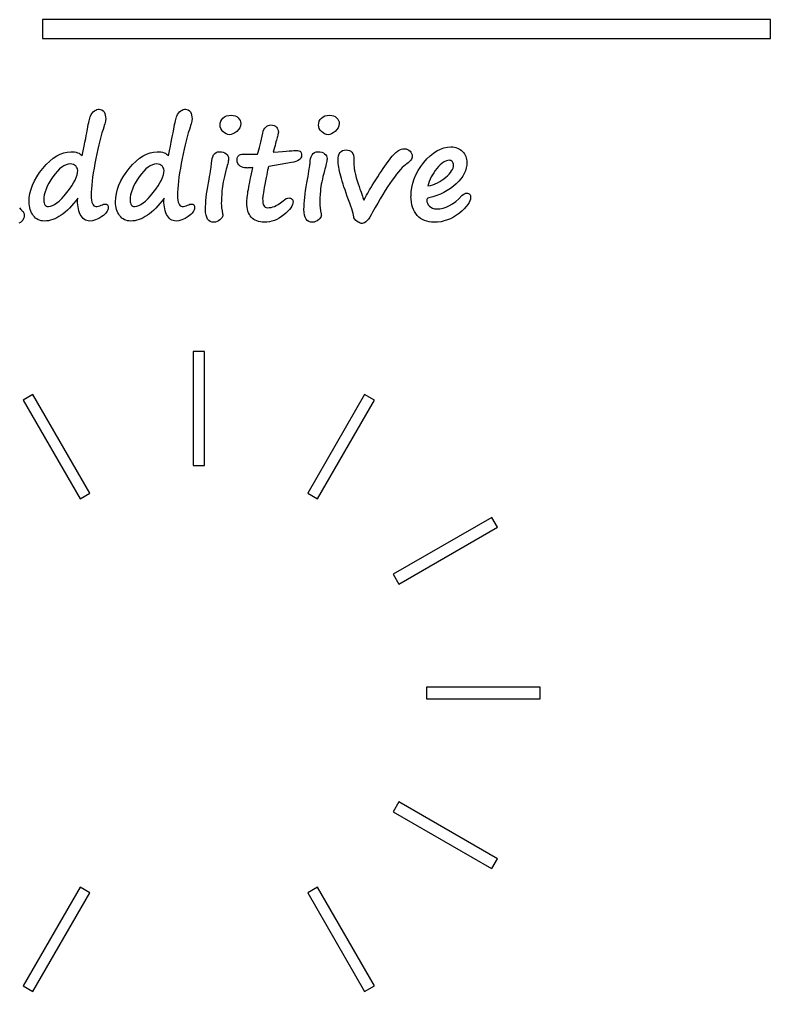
# Model space of a CAD drawing. Extents: x -1 to 128, y -71 to 138.
# Drawn here: x 106.61 to 127.73, y 34.88 to 62.21 of the extents above; entities that cross this region are included whole.
import ezdxf

# ---------------------------------------------------------------- set-up
doc = ezdxf.new("R2010")
doc.units = 0

msp = doc.modelspace()

# ---------------------------------------------------------------- linework, layer by layer
for p, q in [((127.726, 62.2135), (107.257, 62.2135)), ((107.257, 62.2135), (107.257, 61.6801)), ((127.726, 61.6801), (127.726, 62.2135)), ((107.257, 61.6801), (127.726, 61.6801)), ((108.654664, 59.579808), (108.684046, 59.612393)), ((108.684046, 59.612393), (108.718768, 59.640164)), ((108.718768, 59.640164), (108.754557, 59.662064)), ((108.754557, 59.662064), (108.788212, 59.678094)), ((108.788212, 59.678094), (108.818661, 59.687182)), ((108.818661, 59.687182), (108.846973, 59.690399)), ((108.847, 59.6904), (108.890267, 59.685602)), ((108.890267, 59.685602), (108.928729, 59.671181)), ((108.928729, 59.671181), (108.960781, 59.647135)), ((108.960781, 59.647135), (108.988015, 59.61348)), ((108.988015, 59.61348), (109.009379, 59.572349)), ((111.081664, 59.579808), (111.111044, 59.612393)), ((111.111044, 59.612393), (111.145765, 59.640164)), ((111.145765, 59.640164), (111.181557, 59.662064)), ((111.181557, 59.662064), (111.215212, 59.678094)), ((111.215212, 59.678094), (111.245661, 59.687182)), ((111.245661, 59.687182), (111.273973, 59.690399)), ((111.274, 59.6904), (111.317267, 59.685602)), ((111.317267, 59.685602), (111.355729, 59.671181)), ((111.355729, 59.671181), (111.387781, 59.647135)), ((111.387781, 59.647135), (111.415015, 59.61348)), ((111.415015, 59.61348), (111.436379, 59.572349)), ((108.556903, 59.31166), (108.568643, 59.360803)), ((108.568643, 59.360803), (108.579339, 59.404074)), ((108.579339, 59.404074), (108.589499, 59.441468)), ((108.589499, 59.441468), (108.599659, 59.472984)), ((108.599659, 59.472984), (108.608747, 59.49861)), ((108.608747, 59.49861), (108.629038, 59.54188)), ((108.629038, 59.54188), (108.654664, 59.579808)), ((109.01726, 59.319647), (109.006592, 59.279582)), ((109.009379, 59.572349), (109.024337, 59.526409)), ((109.025276, 59.353299), (109.01726, 59.319647)), ((109.024337, 59.526409), (109.033425, 59.475127)), ((109.031146, 59.381069), (109.025276, 59.353299)), ((109.034871, 59.40297), (109.031146, 59.381069)), ((109.033425, 59.475127), (109.036642, 59.419038)), ((109.036, 59.419), (109.034871, 59.40297)), ((110.983902, 59.31166), (110.995643, 59.360803)), ((110.995643, 59.360803), (111.006339, 59.404074)), ((111.006339, 59.404074), (111.016499, 59.441468)), ((111.016499, 59.441468), (111.026659, 59.472984)), ((111.026659, 59.472984), (111.035747, 59.49861)), ((111.035747, 59.49861), (111.056038, 59.54188)), ((111.056038, 59.54188), (111.081664, 59.579808)), ((111.445232, 59.319647), (111.434536, 59.279582)), ((111.436379, 59.572349), (111.451337, 59.526409)), ((111.453247, 59.353299), (111.445232, 59.319647)), ((111.451337, 59.526409), (111.460425, 59.475127)), ((111.459118, 59.381069), (111.453247, 59.353299)), ((111.462871, 59.40297), (111.459118, 59.381069)), ((111.460425, 59.475127), (111.463642, 59.419038)), ((111.464, 59.419), (111.462871, 59.40297)), ((112.255334, 59.296664), (112.270292, 59.350617)), ((112.270292, 59.350617), (112.295946, 59.398693)), ((112.295946, 59.398693), (112.331201, 59.440894)), ((112.331201, 59.440894), (112.376608, 59.475082)), ((112.376608, 59.475082), (112.43056, 59.499664)), ((112.43056, 59.499664), (112.493594, 59.514622)), ((112.493594, 59.514622), (112.565174, 59.51942)), ((112.565, 59.5195), (112.621625, 59.515238)), ((112.621625, 59.515238), (112.672908, 59.502426)), ((112.672908, 59.502426), (112.717778, 59.480525)), ((112.717778, 59.480525), (112.757309, 59.450076)), ((112.757309, 59.450076), (112.789361, 59.413751)), ((112.789361, 59.413751), (112.81287, 59.374221)), ((112.81287, 59.374221), (112.826219, 59.331487)), ((112.826219, 59.331487), (112.831017, 59.285546)), ((115.024334, 59.296664), (115.039292, 59.350617)), ((115.039292, 59.350617), (115.064918, 59.398693)), ((115.064918, 59.398693), (115.100176, 59.440894)), ((115.100176, 59.440894), (115.14558, 59.475082)), ((115.14558, 59.475082), (115.199535, 59.499664)), ((115.199535, 59.499664), (115.262566, 59.514622)), ((115.262566, 59.514622), (115.334149, 59.51942)), ((115.334, 59.5195), (115.390622, 59.515238)), ((115.390622, 59.515238), (115.441905, 59.502426)), ((115.441905, 59.502426), (115.486778, 59.480525)), ((115.486778, 59.480525), (115.526306, 59.450076)), ((115.526306, 59.450076), (115.558358, 59.413751)), ((115.558358, 59.413751), (115.581867, 59.374221)), ((115.581867, 59.374221), (115.595216, 59.331487)), ((115.595216, 59.331487), (115.600014, 59.285546)), ((108.501071, 59.026431), (108.511768, 59.085192)), ((108.511768, 59.085192), (108.51871, 59.12953)), ((108.519, 59.1295), (108.532349, 59.196274)), ((108.532349, 59.196274), (108.544626, 59.256638)), ((108.544626, 59.256638), (108.556903, 59.31166)), ((108.961, 59.1236), (108.930551, 59.022105)), ((108.978286, 59.181826), (108.960647, 59.123598)), ((108.99378, 59.233642), (108.978286, 59.181826)), ((109.006592, 59.279582), (108.99378, 59.233642)), ((110.928071, 59.026431), (110.938768, 59.085192)), ((110.938768, 59.085192), (110.94571, 59.12953)), ((110.946, 59.1295), (110.959349, 59.196274)), ((110.959349, 59.196274), (110.971626, 59.256638)), ((110.971626, 59.256638), (110.983902, 59.31166)), ((111.388, 59.1236), (111.357551, 59.022105)), ((111.406229, 59.181826), (111.38859, 59.123598)), ((111.421723, 59.233642), (111.406229, 59.181826)), ((111.434536, 59.279582), (111.421723, 59.233642)), ((112.254986, 59.192574), (112.249652, 59.236378)), ((112.25, 59.2363), (112.255334, 59.296664)), ((112.27048, 59.148237), (112.254986, 59.192574)), ((112.296106, 59.104433), (112.27048, 59.148237)), ((112.331897, 59.060096), (112.296106, 59.104433)), ((112.374631, 59.021635), (112.331897, 59.060096)), ((112.717222, 59.066482), (112.662734, 59.025351)), ((112.766902, 59.115628), (112.717222, 59.066482)), ((112.802693, 59.168513), (112.766902, 59.115628)), ((112.824057, 59.225136), (112.802693, 59.168513)), ((112.831, 59.2855), (112.824057, 59.225136)), ((113.451, 59.0179), (113.465421, 59.071319)), ((113.465421, 59.071319), (113.484133, 59.117792)), ((113.484133, 59.117792), (113.507106, 59.15679)), ((113.507106, 59.15679), (113.533804, 59.188839)), ((113.533804, 59.188839), (113.564253, 59.213957)), ((113.564253, 59.213957), (113.598975, 59.231596)), ((113.598975, 59.231596), (113.637436, 59.242292)), ((113.637436, 59.242292), (113.68017, 59.246017)), ((113.68, 59.246), (113.72701, 59.242275)), ((113.72701, 59.242275), (113.768674, 59.230534)), ((113.768674, 59.230534), (113.804466, 59.211315)), ((113.804466, 59.211315), (113.834914, 59.184617)), ((113.834914, 59.184617), (113.859496, 59.153101)), ((113.859496, 59.153101), (113.877135, 59.120516)), ((113.877135, 59.120516), (113.887295, 59.085258)), ((113.887295, 59.085258), (113.891048, 59.048933)), ((113.890436, 59.043466), (113.888742, 59.033842)), ((113.891, 59.0488), (113.890436, 59.043466)), ((115.019, 59.2363), (115.024334, 59.296664)), ((115.024986, 59.192574), (115.019652, 59.236378)), ((115.04048, 59.148237), (115.024986, 59.192574)), ((115.066106, 59.104433), (115.04048, 59.148237)), ((115.101897, 59.060096), (115.066106, 59.104433)), ((115.144631, 59.021635), (115.101897, 59.060096)), ((115.486222, 59.066482), (115.431736, 59.025351)), ((115.535902, 59.115628), (115.486222, 59.066482)), ((115.571693, 59.168513), (115.535902, 59.115628)), ((115.593057, 59.225136), (115.571693, 59.168513)), ((115.6, 59.2855), (115.593057, 59.225136)), ((108.4295, 58.651968), (108.451937, 58.766818)), ((108.451937, 58.766818), (108.471692, 58.86778)), ((108.471692, 58.86778), (108.487722, 58.954318)), ((108.487722, 58.954318), (108.501071, 59.026431)), ((108.87072, 58.803089), (108.841874, 58.686102)), ((108.900102, 58.915267), (108.87072, 58.803089)), ((108.930551, 59.022105), (108.900102, 58.915267)), ((110.8565, 58.651968), (110.878937, 58.766818)), ((110.878937, 58.766818), (110.898692, 58.86778)), ((110.898692, 58.86778), (110.914722, 58.954318)), ((110.914722, 58.954318), (110.928071, 59.026431)), ((111.297723, 58.803089), (111.268877, 58.686102)), ((111.327102, 58.915267), (111.297723, 58.803089)), ((111.357551, 59.022105), (111.327102, 58.915267)), ((112.420571, 58.9944), (112.374631, 59.021635)), ((112.469181, 58.977834), (112.420571, 58.9944)), ((112.521, 58.9725), (112.469181, 58.977834)), ((112.564444, 58.978332), (112.521177, 58.972462)), ((112.611454, 58.995971), (112.564444, 58.978332)), ((112.662734, 59.025351), (112.611454, 58.995971)), ((113.392355, 58.762575), (113.411575, 58.843237)), ((113.411575, 58.843237), (113.430794, 58.928705)), ((113.430794, 58.928705), (113.450549, 59.017915)), ((113.821997, 58.769967), (113.809184, 58.720821)), ((113.834273, 58.815371), (113.821997, 58.769967)), ((113.844941, 58.856505), (113.834273, 58.815371)), ((113.854565, 58.893363), (113.844941, 58.856505)), ((113.863116, 58.926482), (113.854565, 58.893363)), ((113.870595, 58.955864), (113.863116, 58.926482)), ((113.876466, 58.98149), (113.870595, 58.955864)), ((113.8818, 59.002854), (113.876466, 58.98149)), ((113.885525, 59.019957), (113.8818, 59.002854)), ((113.888742, 59.033842), (113.885525, 59.019957)), ((115.190574, 58.9944), (115.144631, 59.021635)), ((115.239184, 58.977834), (115.190574, 58.9944)), ((115.291, 58.9725), (115.239184, 58.977834)), ((115.333447, 58.978332), (115.290177, 58.972462)), ((115.380454, 58.995971), (115.333447, 58.978332)), ((115.431736, 59.025351), (115.380454, 58.995971)), ((107.951983, 58.486345), (108.050809, 58.493824)), ((108.051, 58.4938), (108.106022, 58.492107)), ((108.106022, 58.492107), (108.156768, 58.486773)), ((108.375, 58.3806), (108.403846, 58.523227)), ((108.403846, 58.523227), (108.4295, 58.651968)), ((108.813028, 58.563773), (108.785258, 58.436101)), ((108.841874, 58.686102), (108.813028, 58.563773)), ((110.379957, 58.486345), (110.478783, 58.493824)), ((110.479, 58.4938), (110.534022, 58.492107)), ((110.534022, 58.492107), (110.584768, 58.486773)), ((110.802, 58.3806), (110.830846, 58.523227)), ((110.830846, 58.523227), (110.8565, 58.651968)), ((111.240031, 58.563773), (111.212261, 58.436101)), ((111.268877, 58.686102), (111.240031, 58.563773)), ((112.182442, 58.488004), (112.231588, 58.493874)), ((112.231, 58.4938), (112.288692, 58.490075)), ((113.318639, 58.484261), (113.336814, 58.547296)), ((113.336814, 58.547296), (113.354961, 58.614603)), ((113.354961, 58.614603), (113.373672, 58.686719)), ((113.373672, 58.686719), (113.392355, 58.762575)), ((113.763238, 58.549879), (113.745599, 58.485245)), ((113.746, 58.4853), (113.882753, 58.49546)), ((113.779804, 58.610777), (113.763238, 58.549879)), ((113.794762, 58.667936), (113.779804, 58.610777)), ((113.809184, 58.720821), (113.794762, 58.667936)), ((113.882753, 58.49546), (114.002946, 58.504011)), ((114.002946, 58.504011), (114.107111, 58.51149)), ((114.107111, 58.51149), (114.194718, 58.51736)), ((114.194718, 58.51736), (114.266298, 58.522158)), ((114.266298, 58.522158), (114.32132, 58.525376)), ((114.32132, 58.525376), (114.359782, 58.527633)), ((114.359782, 58.527633), (114.382218, 58.528198)), ((114.382, 58.528), (114.426337, 58.526307)), ((114.426337, 58.526307), (114.462129, 58.520973)), ((114.462129, 58.520973), (114.489899, 58.511885)), ((114.489899, 58.511885), (114.509655, 58.499608)), ((114.509655, 58.499608), (114.523004, 58.482506)), ((114.95147, 58.488004), (115.000613, 58.493874)), ((115.001, 58.4938), (115.058695, 58.490075)), ((115.622134, 58.472488), (115.65365, 58.50454)), ((115.65365, 58.50454), (115.692644, 58.527513)), ((115.692644, 58.527513), (115.738051, 58.541398)), ((115.738051, 58.541398), (115.790937, 58.546196)), ((115.791, 58.5462), (115.842283, 58.541938)), ((115.842283, 58.541938), (115.887153, 58.529126)), ((115.887153, 58.529126), (115.924545, 58.508298)), ((115.924545, 58.508298), (115.95553, 58.478915)), ((117.189423, 58.469748), (117.216658, 58.49433)), ((117.216658, 58.49433), (117.240703, 58.513549)), ((117.240703, 58.513549), (117.262603, 58.52797)), ((117.262603, 58.52797), (117.304268, 58.548798)), ((117.304268, 58.548798), (117.347005, 58.56322)), ((117.347005, 58.56322), (117.390808, 58.572307)), ((117.390808, 58.572307), (117.435679, 58.574847)), ((117.435, 58.575), (117.480407, 58.571275)), ((117.480407, 58.571275), (117.521004, 58.559534)), ((117.521004, 58.559534), (117.557862, 58.540287)), ((117.557862, 58.540287), (117.590448, 58.513589)), ((117.590448, 58.513589), (117.617146, 58.481539)), ((118.252074, 58.457482), (118.347157, 58.519983)), ((118.347157, 58.519983), (118.443313, 58.568059)), ((118.443313, 58.568059), (118.541603, 58.602781)), ((118.541603, 58.602781), (118.640962, 58.623609)), ((118.640962, 58.623609), (118.741924, 58.630552)), ((118.741, 58.6306), (118.790143, 58.628342)), ((118.790143, 58.628342), (118.837153, 58.622472)), ((118.837153, 58.622472), (118.88149, 58.612312)), ((118.88149, 58.612312), (118.923691, 58.598427)), ((118.923691, 58.598427), (118.963222, 58.579744)), ((118.963222, 58.579744), (119.00008, 58.557843)), ((119.00008, 58.557843), (119.034268, 58.531653)), ((119.034268, 58.531653), (119.06632, 58.501204)), ((119.06632, 58.501204), (119.095166, 58.468085)), ((107.364913, 58.135385), (107.462133, 58.230471)), ((107.462133, 58.230471), (107.559355, 58.310597)), ((107.559355, 58.310597), (107.657112, 58.376837)), ((107.657112, 58.376837), (107.754868, 58.42812)), ((107.754868, 58.42812), (107.85316, 58.464445)), ((107.85316, 58.464445), (107.951983, 58.486345)), ((108.156768, 58.486773), (108.203245, 58.477685)), ((108.203245, 58.477685), (108.245979, 58.465408)), ((108.245979, 58.465408), (108.28444, 58.449378)), ((108.28444, 58.449378), (108.318628, 58.430159)), ((108.318628, 58.430159), (108.348541, 58.407186)), ((108.348541, 58.407186), (108.374703, 58.380488)), ((108.758023, 58.303623), (108.731325, 58.165803)), ((108.785258, 58.436101), (108.758023, 58.303623)), ((109.792885, 58.135385), (109.890107, 58.230471)), ((109.890107, 58.230471), (109.98733, 58.310597)), ((109.98733, 58.310597), (110.085086, 58.376837)), ((110.085086, 58.376837), (110.182842, 58.42812)), ((110.182842, 58.42812), (110.281132, 58.464445)), ((110.281132, 58.464445), (110.379957, 58.486345)), ((110.584768, 58.486773), (110.631242, 58.477685)), ((110.631242, 58.477685), (110.673979, 58.465408)), ((110.673979, 58.465408), (110.71244, 58.449378)), ((110.71244, 58.449378), (110.746628, 58.430159)), ((110.746628, 58.430159), (110.776541, 58.407186)), ((110.776541, 58.407186), (110.802731, 58.380488)), ((111.185026, 58.303623), (111.158328, 58.165803)), ((111.212261, 58.436101), (111.185026, 58.303623)), ((112.011, 58.1771), (112.014725, 58.241734)), ((112.014725, 58.241734), (112.025393, 58.301029)), ((112.025393, 58.301029), (112.043568, 58.354448)), ((112.043568, 58.354448), (112.069194, 58.402525)), ((112.069194, 58.402525), (112.101246, 58.442589)), ((112.101246, 58.442589), (112.139174, 58.470902)), ((112.139174, 58.470902), (112.182442, 58.488004)), ((112.288692, 58.490075), (112.339441, 58.479407)), ((112.339441, 58.479407), (112.383245, 58.461232)), ((112.383245, 58.461232), (112.420636, 58.435606)), ((112.420636, 58.435606), (112.450552, 58.40569)), ((112.450552, 58.40569), (112.471916, 58.374175)), ((112.471916, 58.374175), (112.484729, 58.341053)), ((112.479997, 58.229941), (112.473591, 58.19522)), ((112.485331, 58.26039), (112.479997, 58.229941)), ((112.484729, 58.341053), (112.48899, 58.305798)), ((112.487871, 58.285508), (112.485331, 58.26039)), ((112.489, 58.3058), (112.487871, 58.285508)), ((112.733886, 58.212924), (112.728552, 58.270082)), ((112.729, 58.27), (112.73154, 58.306325)), ((112.73154, 58.306325), (112.740091, 58.337843)), ((112.740091, 58.337843), (112.75344, 58.364542)), ((112.75344, 58.364542), (112.773196, 58.386442)), ((112.773196, 58.386442), (112.797777, 58.403545)), ((112.797777, 58.403545), (112.828226, 58.415821)), ((112.828226, 58.415821), (112.864015, 58.422764)), ((112.864015, 58.422764), (112.905149, 58.425304)), ((112.905, 58.4255), (113.301, 58.4255)), ((113.301, 58.4255), (113.318639, 58.484261)), ((114.431512, 58.237991), (114.382899, 58.217699)), ((114.47104, 58.2615), (114.431512, 58.237991)), ((114.501489, 58.288735), (114.47104, 58.2615)), ((114.523389, 58.319717), (114.501489, 58.288735)), ((114.523004, 58.482506), (114.533164, 58.458997)), ((114.536738, 58.354439), (114.523389, 58.319717)), ((114.533164, 58.458997), (114.538498, 58.429081)), ((114.541, 58.3929), (114.536738, 58.354439)), ((114.538498, 58.429081), (114.540755, 58.392756)), ((114.78, 58.1771), (114.783725, 58.241734)), ((114.783725, 58.241734), (114.794422, 58.301029)), ((114.794422, 58.301029), (114.812568, 58.354448)), ((114.812568, 58.354448), (114.838222, 58.402525)), ((114.838222, 58.402525), (114.870272, 58.442589)), ((114.870272, 58.442589), (114.908199, 58.470902)), ((114.908199, 58.470902), (114.95147, 58.488004)), ((115.058695, 58.490075), (115.109441, 58.479407)), ((115.109441, 58.479407), (115.153245, 58.461232)), ((115.153245, 58.461232), (115.190639, 58.435606)), ((115.190639, 58.435606), (115.220552, 58.40569)), ((115.220552, 58.40569), (115.241916, 58.374175)), ((115.241916, 58.374175), (115.254729, 58.341053)), ((115.249997, 58.229941), (115.243591, 58.19522)), ((115.255331, 58.26039), (115.249997, 58.229941)), ((115.254729, 58.341053), (115.25899, 58.305798)), ((115.257871, 58.285508), (115.255331, 58.26039)), ((115.259, 58.3058), (115.257871, 58.285508)), ((115.567007, 58.207504), (115.565878, 58.250771)), ((115.566, 58.2508), (115.569754, 58.320243)), ((115.569754, 58.320243), (115.579914, 58.380075)), ((115.579914, 58.380075), (115.597552, 58.430821)), ((115.597552, 58.430821), (115.622134, 58.472488)), ((115.95553, 58.478915), (115.979575, 58.440454)), ((115.979575, 58.440454), (115.996678, 58.393981)), ((115.996678, 58.393981), (116.007374, 58.339492)), ((116.007374, 58.339492), (116.010591, 58.275924)), ((116.011, 58.2759), (116.011564, 58.195771)), ((116.972011, 58.215474), (117.014211, 58.270494)), ((117.014211, 58.270494), (117.054809, 58.320709)), ((117.054809, 58.320709), (117.092203, 58.36558)), ((117.092203, 58.36558), (117.127458, 58.405644)), ((117.127458, 58.405644), (117.15951, 58.440366)), ((117.15951, 58.440366), (117.189423, 58.469748)), ((117.592056, 58.234714), (117.565866, 58.20906)), ((117.613957, 58.260368), (117.592056, 58.234714)), ((117.630523, 58.286022), (117.613957, 58.260368)), ((117.617146, 58.481539), (117.636365, 58.445748)), ((117.642263, 58.311648), (117.630523, 58.286022)), ((117.636365, 58.445748), (117.647598, 58.406753)), ((117.649742, 58.337838), (117.642263, 58.311648)), ((117.647598, 58.406753), (117.651351, 58.364017)), ((117.652, 58.364), (117.649742, 58.337838)), ((117.976433, 58.187717), (118.06671, 58.291349)), ((118.06671, 58.291349), (118.158591, 58.381629)), ((118.158591, 58.381629), (118.252074, 58.457482)), ((118.572671, 58.221903), (118.529401, 58.196786)), ((118.614335, 58.240078), (118.572671, 58.221903)), ((118.655469, 58.250746), (118.614335, 58.240078)), ((118.695, 58.2545), (118.655469, 58.250746)), ((118.719851, 58.251876), (118.694733, 58.254416)), ((118.742287, 58.244397), (118.719851, 58.251876)), ((118.762579, 58.231585), (118.742287, 58.244397)), ((118.780218, 58.213946), (118.762579, 58.231585)), ((119.095166, 58.468085), (119.120284, 58.433897)), ((119.120284, 58.433897), (119.141648, 58.397572)), ((119.141648, 58.397572), (119.158751, 58.360178)), ((119.158751, 58.360178), (119.172636, 58.32065)), ((119.172636, 58.32065), (119.18226, 58.280049)), ((119.18226, 58.280049), (119.187594, 58.237849)), ((119.187594, 58.237849), (119.189852, 58.194048)), ((107.177946, 57.908354), (107.268224, 58.025341)), ((107.268224, 58.025341), (107.364913, 58.135385)), ((107.676149, 57.948906), (107.612581, 57.87519)), ((107.73865, 58.010874), (107.676149, 57.948906)), ((107.800081, 58.06162), (107.73865, 58.010874)), ((107.861513, 58.101151), (107.800081, 58.06162)), ((107.921874, 58.129463), (107.861513, 58.101151)), ((107.981705, 58.14603), (107.921874, 58.129463)), ((108.041, 58.1519), (107.981705, 58.14603)), ((108.085476, 58.148271), (108.041139, 58.151997)), ((108.12554, 58.137575), (108.085476, 58.148271)), ((108.161329, 58.118864), (108.12554, 58.137575)), ((108.192314, 58.093238), (108.161329, 58.118864)), ((108.217432, 58.063323), (108.192314, 58.093238)), ((108.235578, 58.03234), (108.217432, 58.063323)), ((108.246275, 57.999755), (108.235578, 58.03234)), ((108.245652, 57.906768), (108.25045, 57.966062)), ((108.25, 57.9661), (108.246275, 57.999755)), ((108.706744, 58.02905), (108.685379, 57.899778)), ((108.731325, 58.165803), (108.706744, 58.02905)), ((109.605918, 57.908354), (109.696198, 58.025341)), ((109.696198, 58.025341), (109.792885, 58.135385)), ((110.103152, 57.948906), (110.039584, 57.87519)), ((110.16565, 58.010874), (110.103152, 57.948906)), ((110.227084, 58.06162), (110.16565, 58.010874)), ((110.288515, 58.101151), (110.227084, 58.06162)), ((110.348877, 58.129463), (110.288515, 58.101151)), ((110.408705, 58.14603), (110.348877, 58.129463)), ((110.468, 58.1519), (110.408705, 58.14603)), ((110.512476, 58.148271), (110.468136, 58.151997)), ((110.55254, 58.137575), (110.512476, 58.148271)), ((110.588329, 58.118864), (110.55254, 58.137575)), ((110.619314, 58.093238), (110.588329, 58.118864)), ((110.644432, 58.063323), (110.619314, 58.093238)), ((110.662578, 58.03234), (110.644432, 58.063323)), ((110.673275, 57.999755), (110.662578, 58.03234)), ((110.672652, 57.906768), (110.67745, 57.966062)), ((110.677, 57.9661), (110.673275, 57.999755)), ((111.133746, 58.02905), (111.112382, 57.899778)), ((111.158328, 58.165803), (111.133746, 58.02905)), ((111.967813, 57.876825), (111.979553, 57.946269)), ((111.979553, 57.946269), (111.988641, 58.00663)), ((111.988641, 58.00663), (111.996656, 58.058449)), ((111.996656, 58.058449), (112.002526, 58.101717)), ((112.002526, 58.101717), (112.007324, 58.135372)), ((112.007324, 58.135372), (112.009582, 58.16049)), ((112.009582, 58.16049), (112.010711, 58.177056)), ((112.416, 57.9677), (112.393563, 57.882765)), ((112.426, 58.0078), (112.415276, 57.967725)), ((112.440994, 58.061672), (112.426036, 58.00772)), ((112.453807, 58.111352), (112.440994, 58.061672)), ((112.464503, 58.155689), (112.453807, 58.111352)), ((112.473591, 58.19522), (112.464503, 58.155689)), ((112.74938, 58.164314), (112.733886, 58.212924)), ((112.775542, 58.12425), (112.74938, 58.164314)), ((112.812403, 58.092198), (112.775542, 58.12425)), ((112.854604, 58.068152), (112.812403, 58.092198)), ((112.896271, 58.050514), (112.854604, 58.068152)), ((112.937402, 58.040354), (112.896271, 58.050514)), ((112.978, 58.0366), (112.937402, 58.040354)), ((113.016, 58.0366), (112.978, 58.0366)), ((113.042125, 58.037547), (113.015427, 58.036418)), ((113.076847, 58.039804), (113.042125, 58.037547)), ((113.120651, 58.044066), (113.076847, 58.039804)), ((113.173, 58.0494), (113.120651, 58.044066)), ((113.133007, 57.872594), (113.152227, 57.959135)), ((113.152227, 57.959135), (113.173055, 58.049412)), ((113.587548, 57.974591), (113.574735, 57.917966)), ((113.597708, 58.018395), (113.587548, 57.974591)), ((113.606796, 58.04991), (113.597708, 58.018395)), ((113.613202, 58.068594), (113.606796, 58.04991)), ((113.618, 58.075), (113.613202, 58.068594)), ((114.26, 58.1887), (113.617945, 58.074965)), ((114.325741, 58.201669), (114.260037, 58.188856)), ((114.382899, 58.217699), (114.325741, 58.201669)), ((114.736813, 57.876825), (114.748553, 57.946269)), ((114.748553, 57.946269), (114.757641, 58.00663)), ((114.757641, 58.00663), (114.765656, 58.058449)), ((114.765656, 58.058449), (114.771526, 58.101717)), ((114.771526, 58.101717), (114.776324, 58.135372)), ((114.776324, 58.135372), (114.778582, 58.16049)), ((114.778582, 58.16049), (114.779711, 58.177056)), ((115.185, 57.9677), (115.162563, 57.882765)), ((115.195, 58.0078), (115.184558, 57.967725)), ((115.210994, 58.061672), (115.196036, 58.00772)), ((115.223807, 58.111352), (115.210994, 58.061672)), ((115.234503, 58.155689), (115.223807, 58.111352)), ((115.243591, 58.19522), (115.234503, 58.155689)), ((115.570732, 58.161028), (115.567007, 58.207504)), ((115.576602, 58.111348), (115.570732, 58.161028)), ((115.584617, 58.057929), (115.576602, 58.111348)), ((115.594777, 58.000771), (115.584617, 58.057929)), ((115.60759, 57.940409), (115.594777, 58.000771)), ((116.011564, 58.195771), (116.013258, 58.127931)), ((116.013258, 58.127931), (116.015798, 58.072376)), ((116.015798, 58.072376), (116.019551, 58.029639)), ((116.019551, 58.029639), (116.022769, 58.009347)), ((116.022769, 58.009347), (116.02703, 57.985838)), ((116.02703, 57.985838), (116.032364, 57.958067)), ((116.032364, 57.958067), (116.039307, 57.927085)), ((116.734831, 57.87306), (116.785578, 57.950516)), ((116.785578, 57.950516), (116.834724, 58.023699)), ((116.834724, 58.023699), (116.882267, 58.092076)), ((116.882267, 58.092076), (116.927673, 58.15618)), ((116.927673, 58.15618), (116.972011, 58.215474)), ((117.322718, 57.992801), (117.269836, 57.930836)), ((117.371865, 58.04622), (117.322718, 57.992801)), ((117.417271, 58.091626), (117.371865, 58.04622)), ((117.460005, 58.129018), (117.417271, 58.091626)), ((117.499, 58.1584), (117.460005, 58.129018)), ((117.534884, 58.183434), (117.499092, 58.158316)), ((117.565866, 58.20906), (117.534884, 58.183434)), ((117.757951, 57.846906), (117.819382, 57.96229)), ((117.819382, 57.96229), (117.892565, 58.076073)), ((117.892565, 58.076073), (117.976433, 58.187717)), ((118.300767, 57.964412), (118.259102, 57.905118)), ((118.346707, 58.02264), (118.300767, 57.964412)), ((118.39425, 58.077126), (118.346707, 58.02264)), ((118.44019, 58.124136), (118.39425, 58.077126)), ((118.485597, 58.163667), (118.44019, 58.124136)), ((118.529401, 58.196786), (118.485597, 58.163667)), ((118.729149, 57.909981), (118.759598, 57.952715)), ((118.759598, 57.952715), (118.783643, 57.994382)), ((118.795176, 58.192581), (118.780218, 58.213946)), ((118.783643, 57.994382), (118.800746, 58.035516)), ((118.805336, 58.168536), (118.795176, 58.192581)), ((118.800746, 58.035516), (118.810906, 58.075044)), ((118.811742, 58.142346), (118.805336, 58.168536)), ((118.810906, 58.075044), (118.814123, 58.113505)), ((118.814, 58.1135), (118.811742, 58.142346)), ((119.147808, 57.961294), (119.114689, 57.885438)), ((119.171317, 58.037683), (119.147808, 57.961294)), ((119.185202, 58.115672), (119.171317, 58.037683)), ((119.19, 58.1942), (119.185202, 58.115672)), ((106.978695, 57.555258), (107.032647, 57.673311)), ((107.032647, 57.673311), (107.099421, 57.790834)), ((107.099421, 57.790834), (107.177946, 57.908354)), ((107.489183, 57.701578), (107.436833, 57.614507)), ((107.549011, 57.790789), (107.489183, 57.701578)), ((107.612581, 57.87519), (107.549011, 57.790789)), ((108.131335, 57.617772), (108.174602, 57.697367)), ((108.174602, 57.697367), (108.207721, 57.772153)), ((108.207721, 57.772153), (108.23123, 57.842133)), ((108.23123, 57.842133), (108.245652, 57.906768)), ((108.667233, 57.777449), (108.652275, 57.662063)), ((108.685379, 57.899778), (108.667233, 57.777449)), ((109.406667, 57.555258), (109.460622, 57.673311)), ((109.460622, 57.673311), (109.527393, 57.790834)), ((109.527393, 57.790834), (109.605918, 57.908354)), ((109.916186, 57.701578), (109.863836, 57.614507)), ((109.976014, 57.790789), (109.916186, 57.701578)), ((110.039584, 57.87519), (109.976014, 57.790789)), ((110.558332, 57.617772), (110.601602, 57.697367)), ((110.601602, 57.697367), (110.634721, 57.772153)), ((110.634721, 57.772153), (110.65823, 57.842133)), ((110.65823, 57.842133), (110.672652, 57.906768)), ((111.094235, 57.777449), (111.079278, 57.662063)), ((111.112382, 57.899778), (111.094235, 57.777449)), ((111.924, 57.6162), (111.940566, 57.710753)), ((111.940566, 57.710753), (111.955524, 57.79996)), ((111.955, 57.7983), (111.967813, 57.876825)), ((111.955, 57.7998), (111.955, 57.7984)), ((112.356169, 57.724111), (112.340675, 57.650926)), ((112.373808, 57.801567), (112.356169, 57.724111)), ((112.393563, 57.882765), (112.373808, 57.801567)), ((113.0828, 57.635415), (113.098294, 57.710737)), ((113.098294, 57.710737), (113.114861, 57.789796)), ((113.114861, 57.789796), (113.133007, 57.872594)), ((113.525064, 57.672774), (113.506889, 57.577155)), ((113.543747, 57.766791), (113.525064, 57.672774)), ((113.560314, 57.848523), (113.543747, 57.766791)), ((113.574735, 57.917966), (113.560314, 57.848523)), ((114.693, 57.6162), (114.709566, 57.710753)), ((114.709566, 57.710753), (114.724524, 57.79996)), ((114.724, 57.7983), (114.736813, 57.876825)), ((114.724, 57.7998), (114.724, 57.7984)), ((115.125169, 57.724111), (115.109675, 57.650926)), ((115.142808, 57.801567), (115.125169, 57.724111)), ((115.162563, 57.882765), (115.142808, 57.801567)), ((115.623084, 57.876305), (115.60759, 57.940409)), ((115.640723, 57.808998), (115.623084, 57.876305)), ((115.660479, 57.737951), (115.640723, 57.808998)), ((115.682379, 57.663699), (115.660479, 57.737951)), ((116.039307, 57.927085), (116.047858, 57.891827)), ((116.047858, 57.891827), (116.057482, 57.853366)), ((116.057482, 57.853366), (116.06815, 57.810632)), ((116.06815, 57.810632), (116.080427, 57.764691)), ((116.080427, 57.764691), (116.106052, 57.672811)), ((116.106052, 57.672811), (116.132243, 57.588943)), ((116.575644, 57.62039), (116.627993, 57.704791)), ((116.627993, 57.704791), (116.681946, 57.791329)), ((116.681946, 57.791329), (116.734831, 57.87306)), ((117.091951, 57.696863), (117.026778, 57.603913)), ((117.154449, 57.782867), (117.091951, 57.696863)), ((117.213744, 57.860856), (117.154449, 57.782867)), ((117.269836, 57.930836), (117.213744, 57.860856)), ((117.668207, 57.609727), (117.707735, 57.729386)), ((117.707735, 57.729386), (117.757951, 57.846906)), ((118.15814, 57.721893), (118.133023, 57.659393)), ((118.188056, 57.783858), (118.15814, 57.721893)), ((118.221708, 57.845289), (118.188056, 57.783858)), ((118.259102, 57.905118), (118.221708, 57.845289)), ((118.424129, 57.653038), (118.483957, 57.689896)), ((118.483957, 57.689896), (118.541116, 57.730493)), ((118.541116, 57.730493), (118.596671, 57.774831)), ((118.596671, 57.774831), (118.64742, 57.820771)), ((118.64742, 57.820771), (118.691758, 57.866177)), ((118.691758, 57.866177), (118.729149, 57.909981)), ((119.020139, 57.736399), (118.958708, 57.663216)), ((119.071955, 57.810119), (119.020139, 57.736399)), ((119.114689, 57.885438), (119.071955, 57.810119)), ((106.906045, 57.319146), (106.936491, 57.437202)), ((106.936491, 57.437202), (106.978695, 57.555258)), ((107.356705, 57.445702), (107.328934, 57.363973)), ((107.39303, 57.529036), (107.356705, 57.445702)), ((107.436833, 57.614507), (107.39303, 57.529036)), ((107.945971, 57.346941), (108.017551, 57.442024)), ((108.017551, 57.442024), (108.078983, 57.532304)), ((108.078983, 57.532304), (108.131335, 57.617772)), ((108.632491, 57.453196), (108.627693, 57.359179)), ((108.641042, 57.554158), (108.632491, 57.453196)), ((108.652275, 57.662063), (108.641042, 57.554158)), ((109.334017, 57.319146), (109.364466, 57.437202)), ((109.364466, 57.437202), (109.406667, 57.555258)), ((109.783708, 57.445702), (109.755937, 57.363973)), ((109.820032, 57.529036), (109.783708, 57.445702)), ((109.863836, 57.614507), (109.820032, 57.529036)), ((110.372969, 57.346941), (110.444551, 57.442024)), ((110.444551, 57.442024), (110.505983, 57.532304)), ((110.505983, 57.532304), (110.558332, 57.617772)), ((111.059522, 57.453196), (111.054724, 57.359179)), ((111.068073, 57.554158), (111.059522, 57.453196)), ((111.079278, 57.662063), (111.068073, 57.554158)), ((111.872625, 57.305828), (111.887046, 57.405187)), ((111.887046, 57.405187), (111.904149, 57.508286)), ((111.904149, 57.508286), (111.923905, 57.616191)), ((112.309179, 57.455413), (112.303309, 57.398255)), ((112.317194, 57.516845), (112.309179, 57.455413)), ((112.327862, 57.582016), (112.317194, 57.516845)), ((112.340675, 57.650926), (112.327862, 57.582016)), ((113.034738, 57.373665), (113.044898, 57.433493)), ((113.044898, 57.433493), (113.056102, 57.497061)), ((113.056102, 57.497061), (113.068915, 57.564368)), ((113.068915, 57.564368), (113.0828, 57.635415)), ((113.47751, 57.415831), (113.466814, 57.350124)), ((113.490859, 57.491684), (113.47751, 57.415831)), ((113.506889, 57.577155), (113.490859, 57.491684)), ((114.641653, 57.305828), (114.656075, 57.405187)), ((114.656075, 57.405187), (114.673177, 57.508286)), ((114.673177, 57.508286), (114.692933, 57.616191)), ((115.078151, 57.455413), (115.072281, 57.398255)), ((115.086166, 57.516845), (115.078151, 57.455413)), ((115.096862, 57.582016), (115.086166, 57.516845)), ((115.109675, 57.650926), (115.096862, 57.582016)), ((115.70696, 57.585707), (115.682379, 57.663699)), ((115.733659, 57.503978), (115.70696, 57.585707)), ((115.762505, 57.419041), (115.733659, 57.503978)), ((115.79402, 57.3309), (115.762505, 57.419041)), ((116.132243, 57.588943), (116.15736, 57.512554)), ((116.15736, 57.512554), (116.182986, 57.444714)), ((116.183, 57.4447), (116.197958, 57.403033)), ((116.197958, 57.403033), (116.215061, 57.35549)), ((116.423933, 57.370922), (116.453315, 57.420602)), ((116.453315, 57.420602), (116.48857, 57.478294)), ((116.48857, 57.478294), (116.529168, 57.545068)), ((116.529168, 57.545068), (116.575644, 57.62039)), ((116.893233, 57.400388), (116.824856, 57.289811)), ((116.96054, 57.505087), (116.893233, 57.400388)), ((117.026778, 57.603913), (116.96054, 57.505087)), ((117.623334, 57.364535), (117.640437, 57.487931)), ((117.640437, 57.487931), (117.668207, 57.609727)), ((118.094, 57.5307), (118.164513, 57.547266)), ((118.111658, 57.595291), (118.09402, 57.530654)), ((118.133023, 57.659393), (118.111658, 57.595291)), ((118.164513, 57.547266), (118.232356, 57.567558)), ((118.232356, 57.567558), (118.298594, 57.59214)), ((118.298594, 57.59214), (118.362164, 57.620452)), ((118.362164, 57.620452), (118.424129, 57.653038)), ((118.638194, 57.401464), (118.544711, 57.349115)), ((118.726868, 57.459156), (118.638194, 57.401464)), ((118.810202, 57.52219), (118.726868, 57.459156)), ((118.888194, 57.5911), (118.810202, 57.52219)), ((118.958708, 57.663216), (118.888194, 57.5911)), ((106.882, 57.0825), (106.88787, 57.20109)), ((106.88787, 57.20109), (106.906045, 57.319146)), ((107.296902, 57.206386), (107.292612, 57.130533)), ((107.293, 57.1306), (107.295258, 57.089466)), ((107.308642, 57.284378), (107.296902, 57.206386)), ((107.328934, 57.363973), (107.308642, 57.284378)), ((107.730159, 57.108158), (107.799069, 57.175465)), ((107.799069, 57.175465), (107.871185, 57.255061)), ((107.871185, 57.255061), (107.945971, 57.346941)), ((108.25, 57.1915), (108.191239, 57.112975)), ((108.246242, 57.124575), (108.250504, 57.191349)), ((108.627693, 57.359179), (108.626, 57.272642)), ((108.626, 57.2727), (108.628258, 57.198447)), ((108.628258, 57.198447), (108.634664, 57.13381)), ((108.634664, 57.13381), (108.644824, 57.079324)), ((109.31, 57.0825), (109.31587, 57.20109)), ((109.31587, 57.20109), (109.334017, 57.319146)), ((109.723877, 57.206386), (109.719615, 57.130533)), ((109.72, 57.1306), (109.722258, 57.089466)), ((109.735645, 57.284378), (109.723877, 57.206386)), ((109.755937, 57.363973), (109.735645, 57.284378)), ((110.157159, 57.108158), (110.226069, 57.175465)), ((110.226069, 57.175465), (110.298183, 57.255061)), ((110.298183, 57.255061), (110.372969, 57.346941)), ((110.677, 57.1915), (110.618239, 57.112975)), ((110.673186, 57.124575), (110.677447, 57.191349)), ((111.053, 57.2727), (111.055258, 57.198447)), ((111.054724, 57.359179), (111.053031, 57.272642)), ((111.055258, 57.198447), (111.061664, 57.13381)), ((111.061664, 57.13381), (111.071824, 57.079324)), ((111.851797, 57.119398), (111.860884, 57.210208)), ((111.860884, 57.210208), (111.872625, 57.305828)), ((112.289423, 57.19954), (112.285698, 57.115672)), ((112.295294, 57.293556), (112.289423, 57.19954)), ((112.303309, 57.398255), (112.295294, 57.293556)), ((113.002564, 57.095885), (113.004822, 57.132746)), ((113.004822, 57.132746), (113.00804, 57.173344)), ((113.00804, 57.173344), (113.012837, 57.217681)), ((113.012837, 57.217681), (113.018708, 57.265758)), ((113.018708, 57.265758), (113.026186, 57.31811)), ((113.026186, 57.31811), (113.034738, 57.373665)), ((113.447, 57.1861), (113.449258, 57.117723)), ((113.448131, 57.212304), (113.447002, 57.186142)), ((113.451856, 57.248629), (113.448131, 57.212304)), ((113.458262, 57.294569), (113.451856, 57.248629)), ((113.466814, 57.350124), (113.458262, 57.294569)), ((114.025, 57.1162), (114.070404, 57.150388)), ((114.070404, 57.150388), (114.112071, 57.17497)), ((114.112071, 57.17497), (114.150532, 57.189928)), ((114.150532, 57.189928), (114.184721, 57.194725)), ((114.185, 57.1947), (114.210118, 57.192442)), ((114.210118, 57.192442), (114.232554, 57.187108)), ((114.232554, 57.187108), (114.25231, 57.176948)), ((114.25231, 57.176948), (114.269413, 57.163599)), ((114.269413, 57.163599), (114.283298, 57.147569)), ((114.283298, 57.147569), (114.293458, 57.130466)), ((114.293458, 57.130466), (114.299328, 57.111783)), ((114.620825, 57.119398), (114.629913, 57.210208)), ((114.629913, 57.210208), (114.641653, 57.305828)), ((115.058395, 57.19954), (115.054642, 57.115672)), ((115.064265, 57.293556), (115.058395, 57.19954)), ((115.072281, 57.398255), (115.064265, 57.293556)), ((115.827675, 57.23902), (115.79402, 57.3309)), ((115.864, 57.1434), (115.827675, 57.23902)), ((115.899268, 57.049434), (115.864547, 57.14345)), ((116.215061, 57.35549), (116.233236, 57.302071)), ((116.233236, 57.302071), (116.252991, 57.242776)), ((116.253, 57.2428), (116.264204, 57.207011)), ((116.264204, 57.207011), (116.274872, 57.177096)), ((116.274872, 57.177096), (116.285032, 57.152514)), ((116.285032, 57.152514), (116.29412, 57.134368)), ((116.294, 57.1343), (116.302551, 57.149258)), ((116.302551, 57.149258), (116.318582, 57.178104)), ((116.318582, 57.178104), (116.340482, 57.219771)), ((116.340482, 57.219771), (116.369861, 57.275326)), ((116.37, 57.2753), (116.382277, 57.298273)), ((116.382277, 57.298273), (116.400424, 57.330325)), ((116.400424, 57.330325), (116.423933, 57.370922)), ((116.754877, 57.173891), (116.683297, 57.051562)), ((116.824856, 57.289811), (116.754877, 57.173891)), ((117.619969, 57.155642), (117.617429, 57.238974)), ((117.618, 57.239), (117.623334, 57.364535)), ((117.627984, 57.077116), (117.619969, 57.155642)), ((118.062, 57.1306), (118.066798, 57.087863)), ((118.065228, 57.154144), (118.062039, 57.130635)), ((118.075388, 57.173363), (118.065228, 57.154144)), ((118.092491, 57.186712), (118.075388, 57.173363)), ((118.116, 57.1958), (118.092491, 57.186712)), ((118.231141, 57.225716), (118.115757, 57.195803)), ((118.340649, 57.261507), (118.231141, 57.225716)), ((118.445351, 57.302638), (118.340649, 57.261507)), ((118.544711, 57.349115), (118.445351, 57.302638)), ((118.874187, 57.096406), (118.962864, 57.172259)), ((118.962864, 57.172259), (119.051005, 57.259333)), ((119.051, 57.2593), (119.085188, 57.290816)), ((119.085188, 57.290816), (119.118841, 57.313252)), ((119.118841, 57.313252), (119.151962, 57.327138)), ((119.151962, 57.327138), (119.184548, 57.331399)), ((119.185, 57.3314), (119.210118, 57.329707)), ((119.210118, 57.329707), (119.232018, 57.323836)), ((119.232018, 57.323836), (119.25073, 57.314749)), ((119.25073, 57.314749), (119.266224, 57.3014)), ((119.266224, 57.3014), (119.277964, 57.284833)), ((119.288202, 57.164257), (119.273244, 57.114577)), ((119.277964, 57.284833), (119.285979, 57.264005)), ((119.285979, 57.264005), (119.291313, 57.23996)), ((119.293, 57.2118), (119.288202, 57.164257)), ((119.291313, 57.23996), (119.293006, 57.211648)), ((106.61, 56.9148), (106.652737, 56.872063)), ((106.652737, 56.872063), (106.686389, 56.836808)), ((106.884332, 57.025464), (106.882639, 57.08262)), ((106.890202, 56.970976), (106.884332, 57.025464)), ((106.89929, 56.918626), (106.890202, 56.970976)), ((106.912103, 56.86948), (106.89929, 56.918626)), ((106.928669, 56.822471), (106.912103, 56.86948)), ((107.295258, 57.089466), (107.301128, 57.054211)), ((107.301128, 57.054211), (107.311288, 57.023762)), ((107.311288, 57.023762), (107.32571, 56.999181)), ((107.32571, 56.999181), (107.343885, 56.979961)), ((107.343885, 56.979961), (107.366321, 56.966612)), ((107.366321, 56.966612), (107.392483, 56.958061)), ((107.392483, 56.958061), (107.422932, 56.955521)), ((107.423, 56.9554), (107.479092, 56.96127)), ((107.479092, 56.96127), (107.53785, 56.979953)), ((107.53785, 56.979953), (107.599282, 57.010402)), ((107.599282, 57.010402), (107.663385, 57.053136)), ((107.663385, 57.053136), (107.730159, 57.108158)), ((108.015491, 56.908917), (107.957265, 56.850689)), ((108.074252, 56.971951), (108.015491, 56.908917)), ((108.133013, 57.039792), (108.074252, 56.971951)), ((108.191239, 57.112975), (108.133013, 57.039792)), ((108.246242, 57.060474), (108.246242, 57.124575)), ((108.249431, 56.999043), (108.246242, 57.060474)), ((108.256374, 56.940281), (108.249431, 56.999043)), ((108.267042, 56.884193), (108.256374, 56.940281)), ((108.280927, 56.830774), (108.267042, 56.884193)), ((108.644824, 57.079324), (108.659782, 57.034987)), ((108.659782, 57.034987), (108.678465, 57.000263)), ((108.678465, 57.000263), (108.701974, 56.975145)), ((108.701974, 56.975145), (108.729209, 56.960187)), ((108.729209, 56.960187), (108.760727, 56.955389)), ((108.761, 56.9554), (108.796255, 56.957658)), ((108.796255, 56.957658), (108.83258, 56.9646)), ((108.83258, 56.9646), (108.869974, 56.975268)), ((108.869974, 56.975268), (108.908436, 56.990762)), ((108.908, 56.9906), (108.944325, 57.005021)), ((108.944325, 57.005021), (108.974238, 57.015718)), ((108.974238, 57.015718), (108.998819, 57.021588)), ((108.998819, 57.021588), (109.01753, 57.023846)), ((109.018, 57.0237), (109.038292, 57.022007)), ((109.038292, 57.022007), (109.055931, 57.017209)), ((109.055931, 57.017209), (109.070888, 57.009194)), ((109.070888, 57.009194), (109.083165, 56.997961)), ((109.093909, 56.857602), (109.080023, 56.826083)), ((109.083165, 56.997961), (109.092789, 56.983004)), ((109.092789, 56.983004), (109.099732, 56.965365)), ((109.10246, 56.888584), (109.093909, 56.857602)), ((109.099732, 56.965365), (109.103457, 56.944)), ((109.105, 56.9201), (109.10246, 56.888584)), ((109.103457, 56.944), (109.10515, 56.919955)), ((109.311329, 57.025464), (109.309636, 57.08262)), ((109.317199, 56.970976), (109.311329, 57.025464)), ((109.326287, 56.918626), (109.317199, 56.970976)), ((109.3391, 56.86948), (109.326287, 56.918626)), ((109.355666, 56.822471), (109.3391, 56.86948)), ((109.722258, 57.089466), (109.728128, 57.054211)), ((109.728128, 57.054211), (109.738288, 57.023762)), ((109.738288, 57.023762), (109.752709, 56.999181)), ((109.752709, 56.999181), (109.770885, 56.979961)), ((109.770885, 56.979961), (109.793321, 56.966612)), ((109.793321, 56.966612), (109.819483, 56.958061)), ((109.819483, 56.958061), (109.849932, 56.955521)), ((109.85, 56.9554), (109.906089, 56.96127)), ((109.906089, 56.96127), (109.96485, 56.979953)), ((109.96485, 56.979953), (110.026281, 57.010402)), ((110.026281, 57.010402), (110.090385, 57.053136)), ((110.090385, 57.053136), (110.157159, 57.108158)), ((110.442491, 56.908917), (110.384265, 56.850689)), ((110.501252, 56.971951), (110.442491, 56.908917)), ((110.560011, 57.039792), (110.501252, 56.971951)), ((110.618239, 57.112975), (110.560011, 57.039792)), ((110.673186, 57.060474), (110.673186, 57.124575)), ((110.676403, 56.999043), (110.673186, 57.060474)), ((110.683346, 56.940281), (110.676403, 56.999043)), ((110.694014, 56.884193), (110.683346, 56.940281)), ((110.707899, 56.830774), (110.694014, 56.884193)), ((111.071824, 57.079324), (111.086782, 57.034987)), ((111.086782, 57.034987), (111.105493, 57.000263)), ((111.105493, 57.000263), (111.129002, 56.975145)), ((111.129002, 56.975145), (111.156237, 56.960187)), ((111.156237, 56.960187), (111.187755, 56.955389)), ((111.188, 56.9554), (111.223255, 56.957658)), ((111.223255, 56.957658), (111.25958, 56.9646)), ((111.25958, 56.9646), (111.296974, 56.975268)), ((111.296974, 56.975268), (111.335436, 56.990762)), ((111.335, 56.9906), (111.371325, 57.005021)), ((111.371325, 57.005021), (111.401237, 57.015718)), ((111.401237, 57.015718), (111.425819, 57.021588)), ((111.425819, 57.021588), (111.444502, 57.023846)), ((111.445, 57.0237), (111.465292, 57.022007)), ((111.465292, 57.022007), (111.482931, 57.017209)), ((111.482931, 57.017209), (111.497888, 57.009194)), ((111.497888, 57.009194), (111.510165, 56.997961)), ((111.520909, 56.857602), (111.507023, 56.826083)), ((111.510165, 56.997961), (111.519789, 56.983004)), ((111.519789, 56.983004), (111.526732, 56.965365)), ((111.52946, 56.888584), (111.520909, 56.857602)), ((111.526732, 56.965365), (111.530485, 56.944)), ((111.532, 56.9201), (111.52946, 56.888584)), ((111.530485, 56.944), (111.532179, 56.919955)), ((111.843435, 56.786543), (111.839681, 56.870945)), ((111.84, 56.871), (111.841129, 56.949525)), ((111.841129, 56.949525), (111.84539, 57.032324)), ((111.84539, 57.032324), (111.851797, 57.119398)), ((112.284, 57.0424), (112.286258, 56.982572)), ((112.285698, 57.115672), (112.284569, 57.042486)), ((112.286258, 56.982572), (112.293737, 56.913662)), ((112.293737, 56.913662), (112.305477, 56.835136)), ((113.002, 57.0633), (113.002564, 57.095885)), ((113.004525, 56.998721), (113.002267, 57.063355)), ((113.010395, 56.937823), (113.004525, 56.998721)), ((113.020019, 56.880664), (113.010395, 56.937823)), ((113.033904, 56.827245), (113.020019, 56.880664)), ((113.449258, 57.117723), (113.455128, 57.060565)), ((113.455128, 57.060565), (113.464752, 57.014091)), ((113.464752, 57.014091), (113.478637, 56.97937)), ((113.478637, 56.97937), (113.49732, 56.953716)), ((113.49732, 56.953716), (113.520829, 56.935569)), ((113.520829, 56.935569), (113.549675, 56.924873)), ((113.549675, 56.924873), (113.583327, 56.921119)), ((113.583, 56.9212), (113.633749, 56.923458)), ((113.633749, 56.923458), (113.682895, 56.9304)), ((113.682895, 56.9304), (113.731505, 56.941068)), ((113.731505, 56.941068), (113.778515, 56.956562)), ((113.778515, 56.956562), (113.829261, 56.980072)), ((113.829261, 56.980072), (113.887486, 57.01426)), ((113.887486, 57.01426), (113.95266, 57.059664)), ((113.95266, 57.059664), (114.02531, 57.116289)), ((114.200069, 56.869345), (114.155198, 56.820735)), ((114.236394, 56.916888), (114.200069, 56.869345)), ((114.264706, 56.962295), (114.236394, 56.916888)), ((114.284998, 57.007165), (114.264706, 56.962295)), ((114.296738, 57.050436), (114.284998, 57.007165)), ((114.301, 57.0921), (114.296738, 57.050436)), ((114.299328, 57.111783), (114.301586, 57.092028)), ((114.612435, 56.786543), (114.60871, 56.870945)), ((114.609, 56.871), (114.610129, 56.949525)), ((114.610129, 56.949525), (114.614419, 57.032324)), ((114.614419, 57.032324), (114.620825, 57.119398)), ((115.053, 57.0424), (115.055258, 56.982572)), ((115.054642, 57.115672), (115.053513, 57.042486)), ((115.055258, 56.982572), (115.062737, 56.913662)), ((115.062737, 56.913662), (115.074477, 56.835136)), ((115.929184, 56.964499), (115.899268, 57.049434)), ((115.95481, 56.887577), (115.929184, 56.964499)), ((115.975638, 56.8192), (115.95481, 56.887577)), ((116.61118, 56.923893), (116.537464, 56.790346)), ((116.683297, 57.051562), (116.61118, 56.923893)), ((117.641869, 57.002864), (117.627984, 57.077116)), ((117.661088, 56.93342), (117.641869, 57.002864)), ((117.685134, 56.868783), (117.661088, 56.93342)), ((117.715046, 56.808952), (117.685134, 56.868783)), ((118.066798, 57.087863), (118.081219, 57.046196)), ((118.081219, 57.046196), (118.104728, 57.005065)), ((118.104728, 57.005065), (118.137847, 56.965534)), ((118.137847, 56.965534), (118.178981, 56.931346)), ((118.178981, 56.931346), (118.226524, 56.906764)), ((118.226524, 56.906764), (118.279943, 56.891806)), ((118.279943, 56.891806), (118.340305, 56.887009)), ((118.34, 56.887), (118.42921, 56.89287)), ((118.42921, 56.89287), (118.518418, 56.910509)), ((118.518418, 56.910509), (118.607628, 56.939355)), ((118.607628, 56.939355), (118.696839, 56.979953)), ((118.696839, 56.979953), (118.785513, 57.032302)), ((118.785513, 57.032302), (118.874187, 57.096406)), ((119.116185, 56.892889), (119.052615, 56.831991)), ((119.170137, 56.951651), (119.116185, 56.892889)), ((119.214475, 57.008276), (119.170137, 56.951651)), ((119.248663, 57.062761), (119.214475, 57.008276)), ((119.273244, 57.114577), (119.248663, 57.062761)), ((106.686389, 56.836808), (106.710434, 56.809037)), ((106.727825, 56.612389), (106.705388, 56.572859)), ((106.710434, 56.809037), (106.725392, 56.788745)), ((106.725392, 56.788745), (106.740886, 56.751351)), ((106.74171, 56.655657), (106.727825, 56.612389)), ((106.740886, 56.751351), (106.74622, 56.703275)), ((106.746, 56.7032), (106.74171, 56.655657)), ((106.948961, 56.778134), (106.928669, 56.822471)), ((106.97247, 56.735933), (106.948961, 56.778134)), ((107.000241, 56.696938), (106.97247, 56.735933)), ((107.030687, 56.661147), (107.000241, 56.696938)), ((107.063808, 56.630698), (107.030687, 56.661147)), ((107.09853, 56.604536), (107.063808, 56.630698)), ((107.136458, 56.583172), (107.09853, 56.604536)), ((107.175986, 56.566605), (107.136458, 56.583172)), ((107.544872, 56.585739), (107.486113, 56.5681)), ((107.604166, 56.608175), (107.544872, 56.585739)), ((107.662928, 56.635946), (107.604166, 56.608175)), ((107.721689, 56.669065), (107.662928, 56.635946)), ((107.780984, 56.706993), (107.721689, 56.669065)), ((107.839743, 56.749727), (107.780984, 56.706993)), ((107.898504, 56.797806), (107.839743, 56.749727)), ((107.957265, 56.850689), (107.898504, 56.797806)), ((108.299074, 56.780024), (108.280927, 56.830774)), ((108.320439, 56.731948), (108.299074, 56.780024)), ((108.34502, 56.688144), (108.320439, 56.731948)), ((108.372254, 56.650219), (108.34502, 56.688144)), ((108.40217, 56.618167), (108.372254, 56.650219)), ((108.434222, 56.591977), (108.40217, 56.618167)), ((108.46841, 56.571149), (108.434222, 56.591977)), ((108.838035, 56.61508), (108.752031, 56.576086)), ((108.926176, 56.669569), (108.838035, 56.61508)), ((108.968376, 56.701085), (108.926176, 56.669569)), ((109.004701, 56.732067), (108.968376, 56.701085)), ((109.03515, 56.763585), (109.004701, 56.732067)), ((109.060268, 56.794568), (109.03515, 56.763585)), ((109.080023, 56.826083), (109.060268, 56.794568)), ((109.375958, 56.778134), (109.355666, 56.822471)), ((109.399467, 56.735933), (109.375958, 56.778134)), ((109.427238, 56.696938), (109.399467, 56.735933)), ((109.457687, 56.661147), (109.427238, 56.696938)), ((109.490806, 56.630698), (109.457687, 56.661147)), ((109.52553, 56.604536), (109.490806, 56.630698)), ((109.563455, 56.583172), (109.52553, 56.604536)), ((109.602986, 56.566605), (109.563455, 56.583172)), ((109.971872, 56.585739), (109.91311, 56.5681)), ((110.031166, 56.608175), (109.971872, 56.585739)), ((110.089928, 56.635946), (110.031166, 56.608175)), ((110.148686, 56.669065), (110.089928, 56.635946)), ((110.207984, 56.706993), (110.148686, 56.669065)), ((110.266743, 56.749727), (110.207984, 56.706993)), ((110.325504, 56.797806), (110.266743, 56.749727)), ((110.384265, 56.850689), (110.325504, 56.797806)), ((110.726074, 56.780024), (110.707899, 56.830774)), ((110.747439, 56.731948), (110.726074, 56.780024)), ((110.77202, 56.688144), (110.747439, 56.731948)), ((110.799254, 56.650219), (110.77202, 56.688144)), ((110.82917, 56.618167), (110.799254, 56.650219)), ((110.861222, 56.591977), (110.82917, 56.618167)), ((110.89541, 56.571149), (110.861222, 56.591977)), ((111.265035, 56.61508), (111.179031, 56.576086)), ((111.353176, 56.669569), (111.265035, 56.61508)), ((111.395376, 56.701085), (111.353176, 56.669569)), ((111.431701, 56.732067), (111.395376, 56.701085)), ((111.46215, 56.763585), (111.431701, 56.732067)), ((111.487268, 56.794568), (111.46215, 56.763585)), ((111.507023, 56.826083), (111.487268, 56.794568)), ((111.854639, 56.71336), (111.843435, 56.786543)), ((111.87335, 56.651393), (111.854639, 56.71336)), ((111.899512, 56.60118), (111.87335, 56.651393)), ((111.933167, 56.561649), (111.899512, 56.60118)), ((112.247941, 56.581434), (112.207877, 56.550449)), ((112.282663, 56.615086), (112.247941, 56.581434)), ((112.307244, 56.645001), (112.282663, 56.615086)), ((112.305477, 56.835136), (112.322043, 56.747529)), ((112.322202, 56.671163), (112.307244, 56.645001)), ((112.322, 56.7476), (112.32629, 56.717687)), ((112.327, 56.6936), (112.322202, 56.671163)), ((112.32629, 56.717687), (112.327419, 56.693642)), ((113.052079, 56.778099), (113.033904, 56.827245)), ((113.073443, 56.732695), (113.052079, 56.778099)), ((113.099097, 56.691028), (113.073443, 56.732695)), ((113.129013, 56.653634), (113.099097, 56.691028)), ((113.162668, 56.619982), (113.129013, 56.653634)), ((113.199526, 56.591136), (113.162668, 56.619982)), ((113.240123, 56.566554), (113.199526, 56.591136)), ((113.843766, 56.592101), (113.775923, 56.563255)), ((113.911074, 56.627893), (113.843766, 56.592101)), ((113.976778, 56.670627), (113.911074, 56.627893)), ((114.041948, 56.71924), (113.976778, 56.670627)), ((114.102846, 56.770519), (114.041948, 56.71924)), ((114.155198, 56.820735), (114.102846, 56.770519)), ((114.623667, 56.71336), (114.612435, 56.786543)), ((114.642351, 56.651393), (114.623667, 56.71336)), ((114.668513, 56.60118), (114.642351, 56.651393)), ((114.702168, 56.561649), (114.668513, 56.60118)), ((115.017938, 56.581434), (114.977874, 56.550449)), ((115.052663, 56.615086), (115.017938, 56.581434)), ((115.077244, 56.645001), (115.052663, 56.615086)), ((115.074477, 56.835136), (115.091043, 56.747529)), ((115.092202, 56.671163), (115.077244, 56.645001)), ((115.091, 56.7476), (115.095262, 56.717687)), ((115.097, 56.6936), (115.092202, 56.671163)), ((115.095262, 56.717687), (115.09639, 56.693642)), ((115.991132, 56.759369), (115.975638, 56.8192)), ((116.002364, 56.708622), (115.991132, 56.759369)), ((116.009307, 56.665888), (116.002364, 56.708622)), ((116.011, 56.6317), (116.009307, 56.665888)), ((116.040543, 56.59595), (116.010627, 56.631741)), ((116.069922, 56.564434), (116.040543, 56.59595)), ((116.418944, 56.600128), (116.381552, 56.556324)), ((116.456872, 56.65408), (116.418944, 56.600128)), ((116.496402, 56.717114), (116.456872, 56.65408)), ((116.537, 56.7903), (116.496402, 56.717114)), ((117.750838, 56.753933), (117.715046, 56.808952)), ((117.791435, 56.703184), (117.750838, 56.753933)), ((117.836842, 56.658313), (117.791435, 56.703184)), ((117.886522, 56.619316), (117.836842, 56.658313)), ((117.940474, 56.586197), (117.886522, 56.619316)), ((117.998166, 56.558962), (117.940474, 56.586197)), ((118.732103, 56.611373), (118.644496, 56.575581)), ((118.817038, 56.65571), (118.732103, 56.611373)), ((118.899303, 56.708062), (118.817038, 56.65571)), ((118.978898, 56.768424), (118.899303, 56.708062)), ((119.052615, 56.831991), (118.978898, 56.768424)), ((106.635411, 56.507688), (106.594278, 56.48686)), ((106.673339, 56.537067), (106.635411, 56.507688)), ((106.705388, 56.572859), (106.673339, 56.537067)), ((107.218187, 56.554837), (107.175986, 56.566605)), ((107.262526, 56.547358), (107.218187, 56.554837)), ((107.309, 56.5451), (107.262526, 56.547358)), ((107.368057, 56.547808), (107.308762, 56.545268)), ((107.426818, 56.555287), (107.368057, 56.547808)), ((107.486113, 56.5681), (107.426818, 56.555287)), ((108.505802, 56.556728), (108.46841, 56.571149)), ((108.545333, 56.54764), (108.505802, 56.556728)), ((108.587, 56.5451), (108.545333, 56.54764)), ((108.668163, 56.553113), (108.586967, 56.545098)), ((108.752031, 56.576086), (108.668163, 56.553113)), ((109.645187, 56.554837), (109.602986, 56.566605)), ((109.689524, 56.547358), (109.645187, 56.554837)), ((109.736, 56.5451), (109.689524, 56.547358)), ((109.795057, 56.547808), (109.735762, 56.545268)), ((109.853815, 56.555287), (109.795057, 56.547808)), ((109.91311, 56.5681), (109.853815, 56.555287)), ((110.932802, 56.556728), (110.89541, 56.571149)), ((110.972333, 56.54764), (110.932802, 56.556728)), ((111.014, 56.5451), (110.972333, 56.54764)), ((111.095163, 56.553113), (111.013967, 56.545098)), ((111.179031, 56.576086), (111.095163, 56.553113)), ((111.974301, 56.533337), (111.933167, 56.561649)), ((112.022911, 56.51677), (111.974301, 56.533337)), ((112.079, 56.5109), (112.022911, 56.51677)), ((112.123476, 56.515199), (112.078602, 56.510937)), ((112.16621, 56.528548), (112.123476, 56.515199)), ((112.207877, 56.550449), (112.16621, 56.528548)), ((113.283927, 56.546799), (113.240123, 56.566554)), ((113.33147, 56.531305), (113.283927, 56.546799)), ((113.382753, 56.5201), (113.33147, 56.531305)), ((113.437772, 56.513158), (113.382753, 56.5201)), ((113.496, 56.5109), (113.437772, 56.513158)), ((113.567056, 56.514092), (113.495476, 56.510903)), ((113.637569, 56.523716), (113.567056, 56.514092)), ((113.707549, 56.540283), (113.637569, 56.523716)), ((113.775923, 56.563255), (113.707549, 56.540283)), ((114.743298, 56.533337), (114.702168, 56.561649)), ((114.791908, 56.51677), (114.743298, 56.533337)), ((114.848, 56.5109), (114.791908, 56.51677)), ((114.893473, 56.515199), (114.848602, 56.510937)), ((114.93621, 56.528548), (114.893473, 56.515199)), ((114.977874, 56.550449), (114.93621, 56.528548)), ((116.099304, 56.538244), (116.069922, 56.564434)), ((116.128683, 56.51688), (116.099304, 56.538244)), ((116.157529, 56.499777), (116.128683, 56.51688)), ((116.186375, 56.488037), (116.157529, 56.499777)), ((116.214687, 56.480558), (116.186375, 56.488037)), ((116.243, 56.4783), (116.214687, 56.480558)), ((116.275781, 56.483135), (116.242662, 56.478337)), ((116.309969, 56.498093), (116.275781, 56.483135)), ((116.345225, 56.522138), (116.309969, 56.498093)), ((116.381552, 56.556324), (116.345225, 56.522138)), ((118.0596, 56.538134), (117.998166, 56.558962)), ((118.125304, 56.523177), (118.0596, 56.538134)), ((118.195281, 56.514089), (118.125304, 56.523177)), ((118.269, 56.5109), (118.195281, 56.514089)), ((118.367252, 56.515239), (118.269496, 56.510978)), ((118.462339, 56.52698), (118.367252, 56.515239)), ((118.554752, 56.547272), (118.462339, 56.52698)), ((118.644496, 56.575581), (118.554752, 56.547272)), ((111.492, 52.8748), (111.492, 49.6749)), ((111.812, 52.8748), (111.492, 52.8748)), ((111.812, 49.6749), (111.812, 52.8748)), ((106.99, 51.6686), (106.712858, 51.50858)), ((108.59, 48.8974), (106.99, 51.6686)), ((116.313, 51.6686), (114.71308, 48.89746)), ((116.59, 51.5085), (116.312858, 51.66852)), ((106.713, 51.5085), (108.31292, 48.73736)), ((114.99, 48.7374), (116.58992, 51.50854)), ((111.492, 49.6749), (111.812, 49.6749)), ((108.313, 48.7374), (108.590142, 48.89742)), ((114.713, 48.8974), (114.990142, 48.73738)), ((119.886, 48.2133), (117.11458, 46.61338)), ((120.046, 47.9362), (119.88598, 48.213342)), ((117.274, 46.3363), (120.04542, 47.93622)), ((117.114, 46.6134), (117.27402, 46.336258)), ((121.252, 43.4347), (118.052, 43.4347)), ((118.052, 43.4347), (118.052, 43.1147)), ((121.252, 43.1147), (121.252, 43.4347)), ((118.052, 43.1147), (121.252, 43.1147)), ((117.274, 40.2135), (117.11398, 39.936358)), ((120.046, 38.6135), (117.27458, 40.21342)), ((117.114, 39.9363), (119.88542, 38.33638)), ((119.886, 38.3364), (120.04602, 38.613542)), ((108.313, 37.8123), (106.71308, 35.04088)), ((108.59, 37.6523), (108.312858, 37.81232)), ((114.99, 37.8123), (114.712858, 37.65228)), ((116.59, 35.0409), (114.99008, 37.81232)), ((106.99, 34.8809), (108.58992, 37.65232)), ((114.713, 37.6523), (116.31292, 34.88088)), ((106.713, 35.0409), (106.990142, 34.88088)), ((116.313, 34.8809), (116.590142, 35.04092))]:
    msp.add_line(p, q)

doc.saveas('drawing.dxf')
